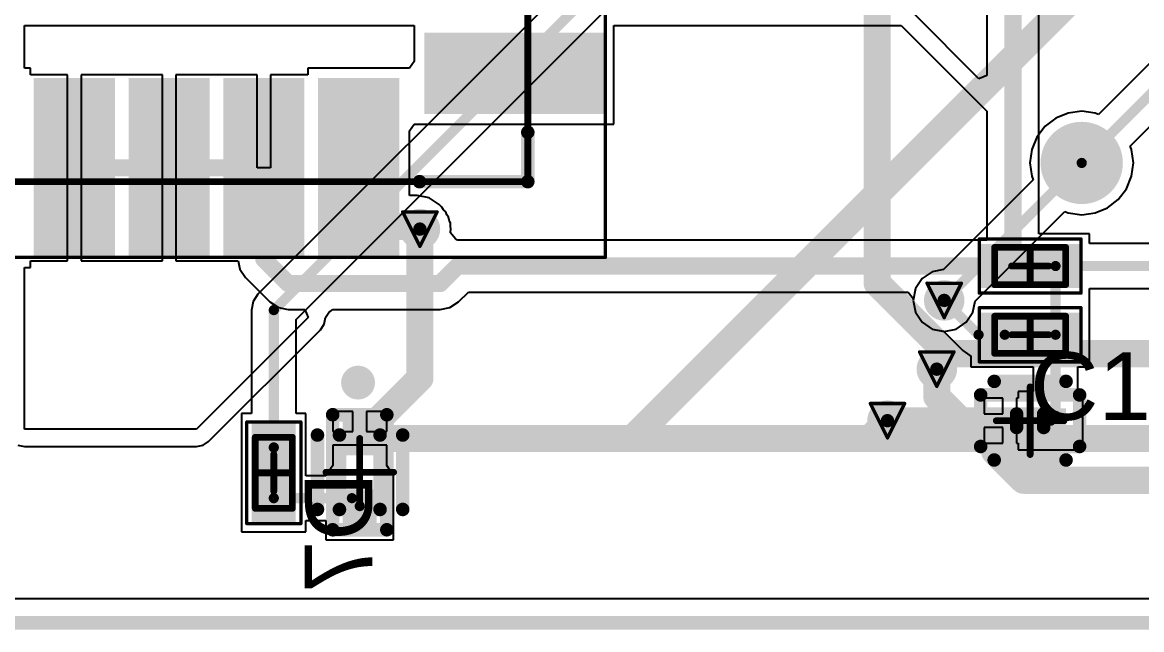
# Model space of a CAD drawing. Header units: millimetres. Extents: x 9.6 to 105, y 7.6 to 66.9.
# Drawn here: x 25.75 to 42.29, y 8.34 to 17.32 of the extents above; entities that cross this region are included whole.
import ezdxf

# ---------------------------------------------------------------- set-up
doc = ezdxf.new("R2010")
doc.units = ezdxf.units.MM
for name, color, linetype in [('BottomLayer', 5, 'Continuous'), ('BottomOverlay', 54, 'Continuous'), ('BottomPaste', 16, 'Continuous'), ('BottomSolder', 6, 'Continuous'), ('DrillDrawing', 1, 'Continuous'), ('KeepOutLayer', 6, 'Continuous'), ('Mechanical13', 56, 'Continuous'), ('Mechanical15', 56, 'Continuous'), ('Mechanical16', 56, 'Continuous'), ('Mechanical2', 216, 'Continuous'), ('Mechanical20', 56, 'Continuous'), ('Mechanical21', 56, 'Continuous'), ('Mechanical23', 56, 'Continuous'), ('Mechanical24', 56, 'Continuous'), ('Mechanical3', 76, 'Continuous'), ('Mechanical5', 56, 'Continuous'), ('TopLayer', 1, 'Continuous'), ('TopOverlay', 2, 'Continuous'), ('TopPaste', 8, 'Continuous'), ('TopSolder', 216, 'Continuous'), ('ViaHoleLayer', 16, 'Continuous')]:
    doc.layers.add(name, color=color, linetype=linetype)
doc.styles.add('Arial', font='arial.ttf', dxfattribs={"height": 0.2})

msp = doc.modelspace()

# ---------------------------------------------------------------- hatches: boundary and pattern name
at = {"layer": 'BottomLayer'}
h = msp.add_hatch(color=5, dxfattribs=at)
edge = h.paths.add_edge_path()
edge.add_arc((41.402, 15.24), 0.508, 0, 360)
h = msp.add_hatch(color=5, dxfattribs=at)
edge = h.paths.add_edge_path()
edge.add_arc((31.623, 14.262), 0.2, 0, 360)
h = msp.add_hatch(color=5, dxfattribs=at)
edge = h.paths.add_edge_path()
edge.add_arc((39.37, 13.208), 0.2, 0, 360)
h = msp.add_hatch(color=5, dxfattribs=at)
edge = h.paths.add_edge_path()
edge.add_arc((39.261, 12.192), 0.2, 0, 360)
h = msp.add_hatch(color=5, dxfattribs=at)
edge = h.paths.add_edge_path()
edge.add_arc((38.532, 11.43), 0.2, 0, 360)
for points in [[(30.984, 11.418), (30.984, 10.918), (30.484, 10.918), (30.484, 11.418)], [(29.689, 10.785), (29.239, 10.785), (29.239, 11.285), (29.689, 11.285)], [(29.689, 10.035), (29.239, 10.035), (29.239, 10.535), (29.689, 10.535)], [(30.984, 10.418), (30.984, 9.918), (30.484, 9.918), (30.484, 10.418)]]:
    msp.add_hatch(color=5, dxfattribs=at).paths.add_polyline_path(points)
at = {"layer": 'BottomPaste'}
h = msp.add_hatch(color=16, dxfattribs=at)
edge = h.paths.add_edge_path()
edge.add_arc((41.402, 15.24), 0.458, 0, 360)
for points in [[(30.984, 11.418), (30.984, 10.918), (30.484, 10.918), (30.484, 11.418)], [(29.639, 10.835), (29.289, 10.835), (29.289, 11.235), (29.639, 11.235)], [(29.639, 10.085), (29.289, 10.085), (29.289, 10.485), (29.639, 10.485)], [(30.984, 10.418), (30.984, 9.918), (30.484, 9.918), (30.484, 10.418)]]:
    msp.add_hatch(color=16, dxfattribs=at).paths.add_polyline_path(points)
at = {"layer": 'BottomSolder'}
h = msp.add_hatch(color=6, dxfattribs=at)
edge = h.paths.add_edge_path()
edge.add_arc((41.402, 15.24), 0.608, 0, 360)
h = msp.add_hatch(color=6, dxfattribs=at)
edge = h.paths.add_edge_path()
edge.add_arc((31.623, 14.262), 0.3, 0, 360)
h = msp.add_hatch(color=6, dxfattribs=at)
edge = h.paths.add_edge_path()
edge.add_arc((39.37, 13.208), 0.3, 0, 360)
h = msp.add_hatch(color=6, dxfattribs=at)
edge = h.paths.add_edge_path()
edge.add_arc((39.261, 12.192), 0.3, 0, 360)
h = msp.add_hatch(color=6, dxfattribs=at)
edge = h.paths.add_edge_path()
edge.add_arc((38.532, 11.43), 0.3, 0, 360)
for points in [[(30.984, 11.418), (30.984, 10.918), (30.484, 10.918), (30.484, 11.418)], [(29.789, 10.685), (29.139, 10.685), (29.139, 11.385), (29.789, 11.385)], [(29.789, 9.935), (29.139, 9.935), (29.139, 10.635), (29.789, 10.635)], [(30.984, 10.418), (30.984, 9.918), (30.484, 9.918), (30.484, 10.418)]]:
    msp.add_hatch(color=6, dxfattribs=at).paths.add_polyline_path(points)
at = {"layer": 'TopLayer'}
for points in [[(31.787, 17.063), (34.237, 17.063), (34.237, 16.063), (31.787, 16.063)], [(27.017, 16.393), (27.017, 13.943), (26.017, 13.943), (26.017, 16.393)], [(28.417, 16.393), (28.417, 13.943), (27.417, 13.943), (27.417, 16.393)], [(29.817, 16.393), (29.817, 13.943), (28.817, 13.943), (28.817, 16.393)], [(31.217, 16.393), (31.217, 13.943), (30.217, 13.943), (30.217, 16.393)], [(40.515, 13.941), (40.515, 13.491), (40.015, 13.491), (40.015, 13.941)], [(41.265, 13.941), (41.265, 13.491), (40.765, 13.491), (40.765, 13.941)], [(40.515, 12.925), (40.515, 12.475), (40.015, 12.475), (40.015, 12.925)], [(41.265, 12.925), (41.265, 12.475), (40.765, 12.475), (40.765, 12.925)], [(40.109, 11.611), (40.565, 11.611), (40.565, 11.249), (40.109, 11.249)], [(40.715, 11.611), (41.171, 11.611), (41.171, 11.249), (40.715, 11.249)]]:
    msp.add_hatch(color=1, dxfattribs=at).paths.add_polyline_path(points)
h = msp.add_hatch(color=1, dxfattribs=at)
edge = h.paths.add_edge_path()
edge.add_arc((31.623, 14.262), 0.2, 0, 360)
h = msp.add_hatch(color=1, dxfattribs=at)
edge = h.paths.add_edge_path()
edge.add_arc((39.37, 13.208), 0.2, 0, 360)
h = msp.add_hatch(color=1, dxfattribs=at)
edge = h.paths.add_edge_path()
edge.add_arc((39.261, 12.192), 0.2, 0, 360)
h = msp.add_hatch(color=1, dxfattribs=at)
edge = h.paths.add_edge_path()
edge.add_arc((38.532, 11.43), 0.2, 0, 360)
at = {"layer": 'TopPaste'}
for points in [[(31.837, 17.013), (34.187, 17.013), (34.187, 16.113), (31.837, 16.113)], [(26.967, 16.343), (26.967, 13.993), (26.067, 13.993), (26.067, 16.343)], [(28.367, 16.343), (28.367, 13.993), (27.467, 13.993), (27.467, 16.343)], [(29.767, 16.343), (29.767, 13.993), (28.867, 13.993), (28.867, 16.343)], [(31.167, 16.343), (31.167, 13.993), (30.267, 13.993), (30.267, 16.343)], [(40.465, 13.891), (40.465, 13.541), (40.065, 13.541), (40.065, 13.891)], [(41.215, 13.891), (41.215, 13.541), (40.815, 13.541), (40.815, 13.891)], [(40.465, 12.875), (40.465, 12.525), (40.065, 12.525), (40.065, 12.875)], [(41.215, 12.875), (41.215, 12.525), (40.815, 12.525), (40.815, 12.875)], [(40.109, 11.611), (40.565, 11.611), (40.565, 11.249), (40.109, 11.249)], [(40.715, 11.611), (41.171, 11.611), (41.171, 11.249), (40.715, 11.249)]]:
    msp.add_hatch(color=8, dxfattribs=at).paths.add_polyline_path(points)
at = {"layer": 'TopSolder'}
for points in [[(31.687, 17.163), (34.337, 17.163), (34.337, 15.963), (31.687, 15.963)], [(27.117, 16.493), (27.117, 13.843), (25.917, 13.843), (25.917, 16.493)], [(28.517, 16.493), (28.517, 13.843), (27.317, 13.843), (27.317, 16.493)], [(29.917, 16.493), (29.917, 13.843), (28.717, 13.843), (28.717, 16.493)], [(31.317, 16.493), (31.317, 13.843), (30.117, 13.843), (30.117, 16.493)], [(40.615, 14.041), (40.615, 13.391), (39.915, 13.391), (39.915, 14.041)], [(41.365, 14.041), (41.365, 13.391), (40.665, 13.391), (40.665, 14.041)], [(40.615, 13.025), (40.615, 12.375), (39.915, 12.375), (39.915, 13.025)], [(41.365, 13.025), (41.365, 12.375), (40.665, 12.375), (40.665, 13.025)], [(40.109, 11.611), (40.565, 11.611), (40.565, 11.249), (40.109, 11.249)], [(40.715, 11.611), (41.171, 11.611), (41.171, 11.249), (40.715, 11.249)]]:
    msp.add_hatch(color=216, dxfattribs=at).paths.add_polyline_path(points)
h = msp.add_hatch(color=216, dxfattribs=at)
edge = h.paths.add_edge_path()
edge.add_arc((31.623, 14.262), 0.3, 0, 360)
h = msp.add_hatch(color=216, dxfattribs=at)
edge = h.paths.add_edge_path()
edge.add_arc((39.37, 13.208), 0.3, 0, 360)
h = msp.add_hatch(color=216, dxfattribs=at)
edge = h.paths.add_edge_path()
edge.add_arc((39.261, 12.192), 0.3, 0, 360)
h = msp.add_hatch(color=216, dxfattribs=at)
edge = h.paths.add_edge_path()
edge.add_arc((38.532, 11.43), 0.3, 0, 360)
at = {"layer": 'ViaHoleLayer'}
h = msp.add_hatch(color=16, dxfattribs=at)
edge = h.paths.add_edge_path()
edge.add_arc((31.623, 14.262), 0.1, 0, 360)
h = msp.add_hatch(color=16, dxfattribs=at)
edge = h.paths.add_edge_path()
edge.add_arc((39.37, 13.208), 0.1, 0, 360)
h = msp.add_hatch(color=16, dxfattribs=at)
edge = h.paths.add_edge_path()
edge.add_arc((39.261, 12.192), 0.1, 0, 360)
h = msp.add_hatch(color=16, dxfattribs=at)
edge = h.paths.add_edge_path()
edge.add_arc((38.532, 11.43), 0.1, 0, 360)

# ---------------------------------------------------------------- linework, layer by layer
at = {"layer": 'BottomLayer'}
for p, q in [((35.808, 19.878), (29.23, 13.3)), ((29.795, 12.928), (36.373, 19.506)), ((42.565, 16.871), (41.651, 15.957)), ((42.119, 15.489), (42.936, 16.306)), ((41.02, 15.902), (40.861, 15.781)), ((41.204, 15.978), (41.02, 15.902)), ((41.402, 16.005), (41.204, 15.978)), ((41.6, 15.978), (41.402, 16.005)), ((41.651, 15.957), (41.6, 15.978)), ((40.861, 15.781), (40.74, 15.622)), ((40.74, 15.622), (40.664, 15.438)), ((40.664, 15.438), (40.637, 15.24)), ((42.14, 15.438), (42.119, 15.489)), ((42.167, 15.24), (42.14, 15.438)), ((40.637, 15.24), (40.664, 15.042)), ((42.14, 15.042), (42.167, 15.24)), ((40.685, 14.991), (39.358, 13.664)), ((40.664, 15.042), (40.685, 14.991)), ((42.064, 14.858), (42.14, 15.042)), ((41.943, 14.699), (42.064, 14.858)), ((41.6, 14.502), (41.784, 14.578)), ((41.784, 14.578), (41.943, 14.699)), ((39.826, 13.196), (41.153, 14.523)), ((41.153, 14.523), (41.204, 14.502)), ((41.204, 14.502), (41.402, 14.475)), ((41.402, 14.475), (41.6, 14.502)), ((39.194, 13.632), (39.046, 13.532)), ((39.358, 13.664), (39.194, 13.632)), ((39.046, 13.532), (38.946, 13.384)), ((29.23, 13.3), (29.158, 13.192)), ((38.946, 13.384), (38.911, 13.208)), ((29.158, 13.192), (29.133, 13.065)), ((29.133, 13.065), (29.133, 11.535)), ((38.911, 13.208), (38.946, 13.032)), ((39.794, 13.032), (39.826, 13.196)), ((29.795, 11.535), (29.795, 12.928)), ((38.946, 13.032), (39.046, 12.884)), ((39.694, 12.884), (39.794, 13.032)), ((39.046, 12.884), (39.194, 12.784)), ((39.194, 12.784), (39.37, 12.749)), ((39.37, 12.749), (39.546, 12.784)), ((39.546, 12.784), (39.694, 12.884)), ((29.133, 11.535), (28.989, 11.535)), ((28.989, 11.535), (28.989, 10.535)), ((29.939, 11.535), (29.795, 11.535)), ((29.939, 10.616), (29.939, 11.535)), ((30.634, 11.568), (30.334, 11.568)), ((30.334, 11.568), (30.334, 11.268)), ((30.634, 11.268), (30.634, 11.568)), ((31.134, 11.568), (30.834, 11.568)), ((30.834, 11.568), (30.834, 11.268)), ((31.134, 11.268), (31.134, 11.568)), ((30.334, 11.268), (30.634, 11.268)), ((30.834, 11.268), (31.134, 11.268)), ((30.734, 11.068), (30.334, 11.068)), ((30.334, 11.068), (30.334, 10.795)), ((31.134, 11.068), (30.734, 11.068)), ((31.134, 10.795), (31.134, 11.068)), ((30.334, 10.768), (30.269, 10.668)), ((30.334, 10.795), (30.334, 10.768)), ((31.134, 10.768), (31.134, 10.795)), ((31.199, 10.668), (31.134, 10.768)), ((30.234, 10.616), (29.939, 10.616)), ((30.269, 10.668), (30.234, 10.668)), ((30.234, 10.668), (30.234, 10.616)), ((31.234, 10.668), (31.199, 10.668)), ((31.234, 9.668), (31.234, 10.668)), ((28.989, 10.535), (28.989, 9.785)), ((29.939, 9.785), (29.939, 9.954)), ((29.939, 9.954), (30.234, 9.954)), ((30.234, 9.954), (30.234, 9.668)), ((28.989, 9.785), (29.939, 9.785)), ((30.234, 9.668), (31.234, 9.668)), ((101.261, 8.799), (13.293, 8.799))]:
    msp.add_line(p, q, dxfattribs=at)
for points, const_width in [([(38.379, 14.783), (38.379, 22.581)], 0.4), ([(29.464, 13.065), (36.139, 19.74)], 0.15), ([(38.379, 14.783), (43.078, 19.482)], 0.4), ([(41.402, 15.24), (42.799, 16.637)], 0.15), ([(39.37, 13.208), (41.402, 15.24)], 0.15), ([(34.765, 11.168), (38.379, 14.783)], 0.4), ([(38.379, 13.462), (38.379, 14.783)], 0.4), ([(31.623, 12.057), (31.623, 14.262)], 0.4), ([(38.379, 13.462), (39.421, 12.421)], 0.4), ([(29.464, 11.035), (29.464, 13.065)], 0.15), ([(39.421, 12.421), (57.683, 12.421)], 0.4), ([(30.734, 11.168), (31.623, 12.057)], 0.4), ([(38.27, 11.168), (38.532, 11.43)], 0.4), ([(30.734, 11.168), (34.765, 11.168)], 0.4), ([(34.765, 11.168), (38.27, 11.168)], 0.4), ([(38.27, 11.168), (56.431, 11.168)], 0.4), ([(29.464, 10.285), (30.617, 10.285)], 0.15), ([(30.617, 10.285), (30.734, 10.168)], 0.15)]:
    msp.add_lwpolyline(points, dxfattribs=dict(at, const_width=const_width))
for points, const_width in [([(41.364, 15.24, 1), (41.44, 15.24, 1)], 0.075), ([(41.364, 15.24, 1), (41.44, 15.24, 1)], 0.075), ([(38.279, 14.783, 1), (38.479, 14.783, 1)], 0.2), ([(38.279, 14.783, 1), (38.479, 14.783, 1)], 0.2), ([(38.279, 14.783, 1), (38.479, 14.783, 1)], 0.2), ([(38.279, 14.783, 1), (38.479, 14.783, 1)], 0.2), ([(31.523, 14.262, 1), (31.723, 14.262, 1)], 0.2), ([(38.279, 13.462, 1), (38.479, 13.462, 1)], 0.2), ([(38.279, 13.462, 1), (38.479, 13.462, 1)], 0.2), ([(39.332, 13.208, 1), (39.408, 13.208, 1)], 0.075), ([(29.426, 13.065, 1), (29.502, 13.065, 1)], 0.075), ([(29.426, 13.065, 1), (29.502, 13.065, 1)], 0.075), ([(39.321, 12.421, 1), (39.521, 12.421, 1)], 0.2), ([(39.321, 12.421, 1), (39.521, 12.421, 1)], 0.2), ([(31.523, 12.057, 1), (31.723, 12.057, 1)], 0.2), ([(31.523, 12.057, 1), (31.723, 12.057, 1)], 0.2), ([(38.432, 11.43, 1), (38.632, 11.43, 1)], 0.2), ([(30.634, 11.168, 1), (30.834, 11.168, 1)], 0.2), ([(30.634, 11.168, 1), (30.834, 11.168, 1)], 0.2), ([(34.665, 11.168, 1), (34.865, 11.168, 1)], 0.2), ([(34.665, 11.168, 1), (34.865, 11.168, 1)], 0.2), ([(34.665, 11.168, 1), (34.865, 11.168, 1)], 0.2), ([(38.17, 11.168, 1), (38.37, 11.168, 1)], 0.2), ([(38.17, 11.168, 1), (38.37, 11.168, 1)], 0.2), ([(38.17, 11.168, 1), (38.37, 11.168, 1)], 0.2), ([(29.426, 11.035, 1), (29.502, 11.035, 1)], 0.075), ([(29.426, 10.285, 1), (29.502, 10.285, 1)], 0.075), ([(30.58, 10.285, 1), (30.655, 10.285, 1)], 0.075), ([(30.58, 10.285, 1), (30.655, 10.285, 1)], 0.075), ([(30.696, 10.168, 1), (30.772, 10.168, 1)], 0.075)]:
    msp.add_lwpolyline(points, format="xyb", close=True, dxfattribs=dict(at, const_width=const_width))
at = {"layer": 'BottomOverlay'}
for points, const_width in [([(30.834, 11.993, 1), (30.584, 11.993, 1)], 0.25), ([(30.521, 11.993, 1), (30.646, 11.993, 1)], 0.125), ([(30.772, 11.993, 1), (30.896, 11.993, 1)], 0.125), ([(30.059, 11.218, 1), (30.159, 11.218, 1)], 0.1), ([(31.319, 11.218, 1), (31.419, 11.218, 1)], 0.1), ([(30.059, 10.118, 1), (30.159, 10.118, 1)], 0.1), ([(31.319, 10.118, 1), (31.419, 10.118, 1)], 0.1)]:
    msp.add_lwpolyline(points, format="xyb", close=True, dxfattribs=dict(at, const_width=const_width))
at = {"layer": 'BottomOverlay', "const_width": 0.2}
for points in [[(30.109, 10.118), (30.109, 11.218)], [(31.369, 10.118), (31.369, 11.218)]]:
    msp.add_lwpolyline(points, dxfattribs=at)
at = {"layer": 'DrillDrawing', "const_width": 0.0508}
for points in [[(31.369, 14.516), (31.877, 14.516)], [(31.369, 14.516), (31.623, 14.008)], [(31.623, 14.008), (31.877, 14.516)], [(39.116, 13.462), (39.624, 13.462)], [(39.116, 13.462), (39.37, 12.954)], [(39.37, 12.954), (39.624, 13.462)], [(39.007, 12.446), (39.515, 12.446)], [(39.007, 12.446), (39.261, 11.938)], [(39.261, 11.938), (39.515, 12.446)], [(38.278, 11.684), (38.786, 11.684)], [(38.278, 11.684), (38.532, 11.176)], [(38.532, 11.176), (38.786, 11.684)]]:
    msp.add_lwpolyline(points, dxfattribs=at)
at = {"layer": 'DrillDrawing', "const_width": 0.0254}
for points in [[(31.356, 14.516, 1), (31.382, 14.516, 1)], [(31.356, 14.516, 1), (31.382, 14.516, 1)], [(31.864, 14.516, 1), (31.89, 14.516, 1)], [(31.864, 14.516, 1), (31.89, 14.516, 1)], [(31.61, 14.008, 1), (31.636, 14.008, 1)], [(31.61, 14.008, 1), (31.636, 14.008, 1)], [(39.103, 13.462, 1), (39.129, 13.462, 1)], [(39.103, 13.462, 1), (39.129, 13.462, 1)], [(39.611, 13.462, 1), (39.637, 13.462, 1)], [(39.611, 13.462, 1), (39.637, 13.462, 1)], [(39.357, 12.954, 1), (39.383, 12.954, 1)], [(39.357, 12.954, 1), (39.383, 12.954, 1)], [(38.994, 12.446, 1), (39.019, 12.446, 1)], [(38.994, 12.446, 1), (39.019, 12.446, 1)], [(39.502, 12.446, 1), (39.527, 12.446, 1)], [(39.502, 12.446, 1), (39.527, 12.446, 1)], [(39.248, 11.938, 1), (39.273, 11.938, 1)], [(39.248, 11.938, 1), (39.273, 11.938, 1)], [(38.265, 11.684, 1), (38.291, 11.684, 1)], [(38.265, 11.684, 1), (38.291, 11.684, 1)], [(38.773, 11.684, 1), (38.798, 11.684, 1)], [(38.773, 11.684, 1), (38.798, 11.684, 1)], [(38.519, 11.176, 1), (38.544, 11.176, 1)], [(38.519, 11.176, 1), (38.544, 11.176, 1)]]:
    msp.add_lwpolyline(points, format="xyb", close=True, dxfattribs=at)
at = {"layer": 'KeepOutLayer', "const_width": 0.2}
msp.add_lwpolyline([(13.277, 8.442), (101.277, 8.442)], dxfattribs=at)
at = {"layer": 'Mechanical13', "const_width": 0.1}
for points in [[(33.217, 14.963), (33.217, 27.963)], [(10.217, 14.963), (33.217, 14.963)], [(40.115, 13.991), (41.165, 13.991)], [(40.115, 13.441), (40.115, 13.991)], [(41.165, 13.441), (41.165, 13.991)], [(40.115, 13.441), (41.165, 13.441)], [(40.115, 12.975), (41.165, 12.975)], [(40.115, 12.425), (40.115, 12.975)], [(41.165, 12.425), (41.165, 12.975)], [(40.115, 12.425), (41.165, 12.425)], [(29.189, 11.185), (29.739, 11.185)], [(29.189, 10.135), (29.189, 11.185)], [(29.739, 10.135), (29.739, 11.185)], [(29.189, 10.135), (29.739, 10.135)]]:
    msp.add_lwpolyline(points, dxfattribs=at)
at = {"layer": 'Mechanical13', "const_width": 0.05}
for points in [[(33.192, 14.963, 1), (33.242, 14.963, 1)], [(33.192, 14.963, 1), (33.242, 14.963, 1)], [(40.09, 13.991, 1), (40.14, 13.991, 1)], [(40.09, 13.991, 1), (40.14, 13.991, 1)], [(41.14, 13.991, 1), (41.19, 13.991, 1)], [(41.14, 13.991, 1), (41.19, 13.991, 1)], [(40.09, 13.441, 1), (40.14, 13.441, 1)], [(40.09, 13.441, 1), (40.14, 13.441, 1)], [(41.14, 13.441, 1), (41.19, 13.441, 1)], [(41.14, 13.441, 1), (41.19, 13.441, 1)], [(40.09, 12.975, 1), (40.14, 12.975, 1)], [(40.09, 12.975, 1), (40.14, 12.975, 1)], [(41.14, 12.975, 1), (41.19, 12.975, 1)], [(41.14, 12.975, 1), (41.19, 12.975, 1)], [(40.09, 12.425, 1), (40.14, 12.425, 1)], [(40.09, 12.425, 1), (40.14, 12.425, 1)], [(41.14, 12.425, 1), (41.19, 12.425, 1)], [(41.14, 12.425, 1), (41.19, 12.425, 1)], [(29.164, 11.185, 1), (29.214, 11.185, 1)], [(29.164, 11.185, 1), (29.214, 11.185, 1)], [(29.714, 11.185, 1), (29.764, 11.185, 1)], [(29.714, 11.185, 1), (29.764, 11.185, 1)], [(29.164, 10.135, 1), (29.214, 10.135, 1)], [(29.164, 10.135, 1), (29.214, 10.135, 1)], [(29.714, 10.135, 1), (29.764, 10.135, 1)], [(29.714, 10.135, 1), (29.764, 10.135, 1)]]:
    msp.add_lwpolyline(points, format="xyb", close=True, dxfattribs=at)
at = {"layer": 'Mechanical15'}
for points, const_width in [([(34.362, 13.843), (34.362, 29.083)], 0.05), ([(39.89, 14.116), (41.39, 14.116)], 0.05), ([(39.89, 13.316), (39.89, 14.116)], 0.05), ([(41.39, 13.316), (41.39, 14.116)], 0.05), ([(40.64, 13.441), (40.64, 13.991)], 0.1), ([(10.117, 13.843), (34.362, 13.843)], 0.05), ([(40.365, 13.716), (40.915, 13.716)], 0.1), ([(39.89, 13.316), (41.39, 13.316)], 0.05), ([(39.89, 13.1), (41.39, 13.1)], 0.05), ([(39.89, 12.3), (39.89, 13.1)], 0.05), ([(41.39, 12.3), (41.39, 13.1)], 0.05), ([(40.64, 12.425), (40.64, 12.975)], 0.1), ([(40.365, 12.7), (40.915, 12.7)], 0.1), ([(39.89, 12.3), (41.39, 12.3)], 0.05), ([(29.064, 11.41), (29.864, 11.41)], 0.05), ([(29.064, 9.91), (29.064, 11.41)], 0.05), ([(29.864, 9.91), (29.864, 11.41)], 0.05), ([(29.464, 10.385), (29.464, 10.935)], 0.1), ([(29.189, 10.66), (29.739, 10.66)], 0.1), ([(29.064, 9.91), (29.864, 9.91)], 0.05)]:
    msp.add_lwpolyline(points, dxfattribs=dict(at, const_width=const_width))
for points, const_width in [([(39.877, 14.116, 1), (39.902, 14.116, 1)], 0.025), ([(39.877, 14.116, 1), (39.902, 14.116, 1)], 0.025), ([(41.378, 14.116, 1), (41.403, 14.116, 1)], 0.025), ([(41.378, 14.116, 1), (41.403, 14.116, 1)], 0.025), ([(40.615, 13.991, 1), (40.665, 13.991, 1)], 0.05), ([(34.349, 13.843, 1), (34.374, 13.843, 1)], 0.025), ([(34.349, 13.843, 1), (34.374, 13.843, 1)], 0.025), ([(40.34, 13.716, 1), (40.39, 13.716, 1)], 0.05), ([(40.89, 13.716, 1), (40.94, 13.716, 1)], 0.05), ([(40.615, 13.441, 1), (40.665, 13.441, 1)], 0.05), ([(39.877, 13.316, 1), (39.902, 13.316, 1)], 0.025), ([(39.877, 13.316, 1), (39.902, 13.316, 1)], 0.025), ([(41.378, 13.316, 1), (41.403, 13.316, 1)], 0.025), ([(41.378, 13.316, 1), (41.403, 13.316, 1)], 0.025), ([(39.877, 13.1, 1), (39.902, 13.1, 1)], 0.025), ([(39.877, 13.1, 1), (39.902, 13.1, 1)], 0.025), ([(41.378, 13.1, 1), (41.403, 13.1, 1)], 0.025), ([(41.378, 13.1, 1), (41.403, 13.1, 1)], 0.025), ([(40.615, 12.975, 1), (40.665, 12.975, 1)], 0.05), ([(40.34, 12.7, 1), (40.39, 12.7, 1)], 0.05), ([(40.89, 12.7, 1), (40.94, 12.7, 1)], 0.05), ([(40.615, 12.425, 1), (40.665, 12.425, 1)], 0.05), ([(39.877, 12.3, 1), (39.902, 12.3, 1)], 0.025), ([(39.877, 12.3, 1), (39.902, 12.3, 1)], 0.025), ([(41.378, 12.3, 1), (41.403, 12.3, 1)], 0.025), ([(41.378, 12.3, 1), (41.403, 12.3, 1)], 0.025), ([(29.052, 11.41, 1), (29.077, 11.41, 1)], 0.025), ([(29.052, 11.41, 1), (29.077, 11.41, 1)], 0.025), ([(29.851, 11.41, 1), (29.876, 11.41, 1)], 0.025), ([(29.851, 11.41, 1), (29.876, 11.41, 1)], 0.025), ([(29.439, 10.935, 1), (29.489, 10.935, 1)], 0.05), ([(29.164, 10.66, 1), (29.214, 10.66, 1)], 0.05), ([(29.714, 10.66, 1), (29.764, 10.66, 1)], 0.05), ([(29.439, 10.385, 1), (29.489, 10.385, 1)], 0.05), ([(29.052, 9.91, 1), (29.077, 9.91, 1)], 0.025), ([(29.052, 9.91, 1), (29.077, 9.91, 1)], 0.025), ([(29.851, 9.91, 1), (29.876, 9.91, 1)], 0.025), ([(29.851, 9.91, 1), (29.876, 9.91, 1)], 0.025)]:
    msp.add_lwpolyline(points, format="xyb", close=True, dxfattribs=dict(at, const_width=const_width))
at = {"layer": 'Mechanical16', "const_width": 0.1}
for points in [[(40.64, 10.93), (40.64, 11.93)], [(40.14, 11.43), (41.14, 11.43)]]:
    msp.add_lwpolyline(points, dxfattribs=at)
at = {"layer": 'Mechanical16', "const_width": 0.05}
for points in [[(40.615, 11.93, 1), (40.665, 11.93, 1)], [(40.115, 11.43, 1), (40.165, 11.43, 1)], [(41.115, 11.43, 1), (41.165, 11.43, 1)], [(40.615, 10.93, 1), (40.665, 10.93, 1)]]:
    msp.add_lwpolyline(points, format="xyb", close=True, dxfattribs=at)
at = {"layer": 'Mechanical2', "const_width": 0.2}
for points in [[(40.44, 11.53), (40.84, 11.53)], [(40.44, 11.33), (40.44, 11.53)], [(40.84, 11.33), (40.84, 11.53)], [(40.44, 11.33), (40.84, 11.33)]]:
    msp.add_lwpolyline(points, dxfattribs=at)
at = {"layer": 'Mechanical2', "const_width": 0.1}
for points in [[(40.39, 11.53, 1), (40.49, 11.53, 1)], [(40.39, 11.53, 1), (40.49, 11.53, 1)], [(40.79, 11.53, 1), (40.89, 11.53, 1)], [(40.79, 11.53, 1), (40.89, 11.53, 1)], [(40.39, 11.33, 1), (40.49, 11.33, 1)], [(40.39, 11.33, 1), (40.49, 11.33, 1)], [(40.79, 11.33, 1), (40.89, 11.33, 1)], [(40.79, 11.33, 1), (40.89, 11.33, 1)]]:
    msp.add_lwpolyline(points, format="xyb", close=True, dxfattribs=at)
at = {"layer": 'Mechanical20', "const_width": 0.2}
for points in [[(30.334, 11.518), (31.134, 11.518)], [(30.334, 9.818), (30.334, 11.518)], [(31.134, 9.818), (31.134, 11.518)], [(30.334, 9.818), (31.134, 9.818)]]:
    msp.add_lwpolyline(points, dxfattribs=at)
at = {"layer": 'Mechanical20', "const_width": 0.1}
for points in [[(30.284, 11.518, 1), (30.384, 11.518, 1)], [(30.284, 11.518, 1), (30.384, 11.518, 1)], [(31.084, 11.518, 1), (31.184, 11.518, 1)], [(31.084, 11.518, 1), (31.184, 11.518, 1)], [(30.284, 9.818, 1), (30.384, 9.818, 1)], [(30.284, 9.818, 1), (30.384, 9.818, 1)], [(31.084, 9.818, 1), (31.184, 9.818, 1)], [(31.084, 9.818, 1), (31.184, 9.818, 1)]]:
    msp.add_lwpolyline(points, format="xyb", close=True, dxfattribs=at)
at = {"layer": 'Mechanical21', "const_width": 0.2}
for points in [[(30.334, 11.518), (31.134, 11.518)], [(30.334, 9.818), (30.334, 11.518)], [(31.134, 9.818), (31.134, 11.518)], [(30.334, 9.818), (31.134, 9.818)]]:
    msp.add_lwpolyline(points, dxfattribs=at)
at = {"layer": 'Mechanical21', "const_width": 0.1}
for points in [[(30.284, 11.518, 1), (30.384, 11.518, 1)], [(30.284, 11.518, 1), (30.384, 11.518, 1)], [(31.084, 11.518, 1), (31.184, 11.518, 1)], [(31.084, 11.518, 1), (31.184, 11.518, 1)], [(30.284, 9.818, 1), (30.384, 9.818, 1)], [(30.284, 9.818, 1), (30.384, 9.818, 1)], [(31.084, 9.818, 1), (31.184, 9.818, 1)], [(31.084, 9.818, 1), (31.184, 9.818, 1)]]:
    msp.add_lwpolyline(points, format="xyb", close=True, dxfattribs=at)
at = {"layer": 'Mechanical23', "const_width": 0.2}
for points in [[(30.434, 11.218), (31.034, 11.218)], [(30.434, 10.118), (30.434, 11.218)], [(31.034, 10.118), (31.034, 11.218)], [(30.434, 10.118), (31.034, 10.118)]]:
    msp.add_lwpolyline(points, dxfattribs=at)
at = {"layer": 'Mechanical23', "const_width": 0.1}
for points in [[(30.384, 11.218, 1), (30.484, 11.218, 1)], [(30.384, 11.218, 1), (30.484, 11.218, 1)], [(30.984, 11.218, 1), (31.084, 11.218, 1)], [(30.984, 11.218, 1), (31.084, 11.218, 1)], [(30.384, 10.118, 1), (30.484, 10.118, 1)], [(30.384, 10.118, 1), (30.484, 10.118, 1)], [(30.984, 10.118, 1), (31.084, 10.118, 1)], [(30.984, 10.118, 1), (31.084, 10.118, 1)]]:
    msp.add_lwpolyline(points, format="xyb", close=True, dxfattribs=at)
at = {"layer": 'Mechanical24', "const_width": 0.1}
for points in [[(30.734, 10.168), (30.734, 11.168)], [(30.234, 10.668), (31.234, 10.668)]]:
    msp.add_lwpolyline(points, dxfattribs=at)
at = {"layer": 'Mechanical24', "const_width": 0.05}
for points in [[(30.709, 11.168, 1), (30.759, 11.168, 1)], [(30.209, 10.668, 1), (30.259, 10.668, 1)], [(31.209, 10.668, 1), (31.259, 10.668, 1)], [(30.709, 10.168, 1), (30.759, 10.168, 1)]]:
    msp.add_lwpolyline(points, format="xyb", close=True, dxfattribs=at)
at = {"layer": 'Mechanical3', "const_width": 0.2}
for points in [[(39.909, 11.811), (41.371, 11.811)], [(39.909, 11.049), (39.909, 11.811)], [(41.371, 11.049), (41.371, 11.811)], [(39.909, 11.049), (41.371, 11.049)]]:
    msp.add_lwpolyline(points, dxfattribs=at)
at = {"layer": 'Mechanical3', "const_width": 0.1}
for points in [[(39.859, 11.811, 1), (39.959, 11.811, 1)], [(39.859, 11.811, 1), (39.959, 11.811, 1)], [(41.321, 11.811, 1), (41.421, 11.811, 1)], [(41.321, 11.811, 1), (41.421, 11.811, 1)], [(39.859, 11.049, 1), (39.959, 11.049, 1)], [(39.859, 11.049, 1), (39.959, 11.049, 1)], [(41.321, 11.049, 1), (41.421, 11.049, 1)], [(41.321, 11.049, 1), (41.421, 11.049, 1)]]:
    msp.add_lwpolyline(points, format="xyb", close=True, dxfattribs=at)
at = {"layer": 'Mechanical5', "const_width": 0.2}
for points in [[(39.909, 11.811), (41.371, 11.811)], [(39.909, 11.049), (39.909, 11.811)], [(41.371, 11.049), (41.371, 11.811)], [(39.909, 11.049), (41.371, 11.049)]]:
    msp.add_lwpolyline(points, dxfattribs=at)
at = {"layer": 'Mechanical5', "const_width": 0.1}
for points in [[(39.859, 11.811, 1), (39.959, 11.811, 1)], [(39.859, 11.811, 1), (39.959, 11.811, 1)], [(41.321, 11.811, 1), (41.421, 11.811, 1)], [(41.321, 11.811, 1), (41.421, 11.811, 1)], [(39.859, 11.049, 1), (39.959, 11.049, 1)], [(39.859, 11.049, 1), (39.959, 11.049, 1)], [(41.321, 11.049, 1), (41.421, 11.049, 1)], [(41.321, 11.049, 1), (41.421, 11.049, 1)]]:
    msp.add_lwpolyline(points, format="xyb", close=True, dxfattribs=at)
at = {"layer": 'TopLayer'}
for p, q in [((40.002, 18.003), (40.002, 16.532)), ((40.77, 14.191), (40.77, 17.843)), ((39.884, 16.483), (38.915, 17.452)), ((25.781, 16.643), (25.781, 17.272)), ((25.781, 17.272), (31.537, 17.272)), ((31.537, 17.272), (31.537, 16.741)), ((34.487, 15.813), (34.487, 17.272)), ((34.487, 17.272), (38.735, 17.272)), ((38.735, 17.272), (40.002, 16.005)), ((31.537, 16.741), (31.467, 16.643)), ((25.867, 16.643), (25.781, 16.643)), ((25.867, 16.543), (25.867, 16.643)), ((26.417, 16.543), (25.867, 16.543)), ((26.417, 15.168), (26.417, 16.543)), ((27.167, 16.543), (26.617, 16.543)), ((26.617, 16.543), (26.617, 15.168)), ((27.267, 16.543), (27.167, 16.543)), ((27.167, 16.543), (27.167, 16.543)), ((27.817, 16.543), (27.267, 16.543)), ((27.267, 16.543), (27.267, 16.543)), ((27.817, 15.168), (27.817, 16.543)), ((28.567, 16.543), (28.017, 16.543)), ((28.017, 16.543), (28.017, 15.168)), ((28.667, 16.543), (28.567, 16.543)), ((28.567, 16.543), (28.567, 16.543)), ((29.217, 16.543), (28.667, 16.543)), ((28.667, 16.543), (28.667, 16.543)), ((29.217, 15.168), (29.217, 16.543)), ((29.967, 16.543), (29.417, 16.543)), ((29.417, 16.543), (29.417, 15.168)), ((31.467, 16.643), (29.967, 16.643)), ((29.967, 16.643), (29.967, 16.543)), ((40.002, 16.532), (39.884, 16.483)), ((40.002, 16.005), (40.002, 14.1)), ((31.467, 15.715), (31.537, 15.813)), ((31.467, 14.761), (31.467, 15.715)), ((31.537, 15.813), (34.487, 15.813)), ((26.417, 13.793), (26.417, 15.168)), ((26.617, 15.168), (26.617, 13.793)), ((27.817, 13.793), (27.817, 15.168)), ((28.017, 15.168), (28.017, 13.793)), ((29.417, 15.168), (29.217, 15.168)), ((31.583, 14.761), (31.467, 14.761)), ((31.758, 14.726), (31.583, 14.761)), ((31.907, 14.627), (31.758, 14.726)), ((31.947, 14.586), (31.907, 14.627)), ((31.973, 14.549), (31.947, 14.586)), ((32.004, 14.517), (31.973, 14.549)), ((32.022, 14.475), (32.004, 14.517)), ((32.047, 14.438), (32.022, 14.475)), ((32.056, 14.393), (32.047, 14.438)), ((32.073, 14.352), (32.056, 14.393)), ((32.073, 14.306), (32.073, 14.352)), ((32.082, 14.262), (32.073, 14.306)), ((32.073, 14.218), (32.082, 14.262)), ((32.073, 14.209), (32.073, 14.218)), ((32.151, 14.12), (32.073, 14.209)), ((32.179, 14.1), (32.151, 14.12)), ((40.002, 14.1), (32.179, 14.1)), ((32.179, 14.1), (32.179, 14.1)), ((41.515, 14.191), (40.77, 14.191)), ((41.515, 14.047), (41.515, 14.191)), ((42.408, 14.047), (41.515, 14.047)), ((25.867, 13.693), (25.867, 13.793)), ((25.867, 13.793), (26.417, 13.793)), ((26.617, 13.793), (27.167, 13.793)), ((27.167, 13.793), (27.167, 13.793)), ((27.167, 13.793), (27.267, 13.793)), ((27.267, 13.793), (27.267, 13.793)), ((27.267, 13.793), (27.817, 13.793)), ((28.017, 13.793), (28.567, 13.793)), ((28.567, 13.793), (28.567, 13.793)), ((28.567, 13.793), (28.667, 13.793)), ((28.667, 13.793), (28.667, 13.793)), ((28.667, 13.793), (28.937, 13.793)), ((28.937, 13.793), (28.962, 13.671)), ((25.781, 11.303), (25.781, 13.693)), ((25.781, 13.693), (25.867, 13.693)), ((28.962, 13.671), (29.045, 13.546)), ((29.045, 13.546), (29.406, 13.185)), ((32.192, 13.185), (32.339, 13.332)), ((32.339, 13.332), (38.836, 13.332)), ((38.836, 13.332), (38.916, 13.233)), ((38.916, 13.233), (38.911, 13.208)), ((41.515, 13.241), (41.515, 13.385)), ((41.515, 13.385), (42.545, 13.385)), ((41.515, 13.175), (41.515, 13.241)), ((41.515, 13.241), (41.515, 13.241)), ((29.406, 13.185), (29.406, 13.185)), ((29.406, 13.185), (29.531, 13.102)), ((29.531, 13.102), (29.678, 13.073)), ((29.678, 13.073), (29.925, 13.073)), ((29.925, 13.073), (29.973, 12.955)), ((30.278, 13.03), (30.334, 13.073)), ((30.334, 13.073), (31.92, 13.073)), ((31.92, 13.073), (32.067, 13.102)), ((31.92, 13.073), (31.92, 13.073)), ((32.067, 13.102), (32.192, 13.185)), ((38.911, 13.208), (38.946, 13.032)), ((41.515, 12.225), (41.515, 13.175)), ((41.515, 13.175), (41.515, 13.175)), ((29.973, 12.955), (28.321, 11.303)), ((30.209, 12.858), (30.228, 12.955)), ((30.228, 12.955), (30.278, 13.03)), ((38.946, 13.032), (39.046, 12.884)), ((28.501, 11.123), (30.153, 12.775)), ((30.153, 12.775), (30.209, 12.858)), ((39.046, 12.884), (39.194, 12.784)), ((39.194, 12.784), (39.358, 12.752)), ((39.358, 12.752), (39.644, 12.466)), ((39.644, 12.466), (39.751, 12.394)), ((39.751, 12.394), (39.765, 12.391)), ((39.765, 12.391), (39.765, 12.225)), ((39.765, 12.225), (40.684, 12.225)), ((40.684, 12.225), (40.684, 11.861)), ((41.346, 11.861), (41.346, 12.225)), ((41.346, 12.225), (41.515, 12.225)), ((40.237, 11.761), (39.959, 11.761)), ((39.959, 11.761), (39.959, 11.53)), ((40.237, 11.53), (40.237, 11.761)), ((40.465, 11.761), (40.437, 11.761)), ((40.437, 11.761), (40.437, 11.43)), ((40.684, 11.861), (40.465, 11.861)), ((40.465, 11.861), (40.465, 11.761)), ((41.421, 11.861), (41.346, 11.861)), ((41.421, 10.999), (41.421, 11.861)), ((39.959, 11.53), (40.237, 11.53)), ((40.437, 11.43), (40.437, 11.099)), ((28.321, 11.303), (25.781, 11.303)), ((40.237, 11.33), (39.959, 11.33)), ((39.959, 11.33), (39.959, 11.099)), ((40.237, 11.099), (40.237, 11.33)), ((28.419, 11.068), (28.501, 11.123)), ((39.959, 11.099), (40.237, 11.099)), ((40.437, 11.099), (40.465, 11.099)), ((40.465, 11.099), (40.465, 10.999)), ((25.683, 11.068), (25.781, 11.048)), ((25.781, 11.048), (28.321, 11.048)), ((28.321, 11.048), (28.419, 11.068)), ((40.465, 10.999), (41.421, 10.999)), ((46.464, 8.799), (20.956, 8.799))]:
    msp.add_line(p, q, dxfattribs=at)
for points, const_width in [([(40.386, 13.814), (40.386, 18.003)], 0.254), ([(26.517, 15.168), (27.917, 15.168)], 0.254), ([(27.917, 15.168), (29.317, 15.168)], 0.254), ([(29.317, 13.818), (29.317, 15.168)], 0.254), ([(30.717, 14.602), (30.717, 15.168)], 0.4), ([(30.717, 14.602), (31.017, 14.302)], 0.4), ([(31.017, 14.302), (31.583, 14.302)], 0.4), ([(31.583, 14.302), (31.623, 14.262)], 0.4), ([(29.317, 13.818), (29.678, 13.457)], 0.254), ([(40.288, 13.716), (40.386, 13.814)], 0.254), ([(31.92, 13.457), (32.179, 13.716)], 0.254), ([(32.179, 13.716), (40.265, 13.716)], 0.254), ([(40.265, 13.716), (40.288, 13.716)], 0.254), ([(41.015, 13.716), (42.545, 13.716)], 0.15), ([(41.015, 12.7), (41.015, 13.716)], 0.15), ([(29.678, 13.457), (31.92, 13.457)], 0.254), ([(39.37, 13.208), (39.878, 12.7)], 0.15), ([(39.878, 12.7), (40.265, 12.7)], 0.15), ([(41.015, 11.502), (41.015, 12.7)], 0.15), ([(39.261, 11.784), (39.261, 12.192)], 0.4), ([(39.261, 11.784), (39.614, 11.43)], 0.4), ([(38.532, 11.43), (39.614, 11.43)], 0.4), ([(39.614, 11.43), (40.117, 11.43)], 0.4), ([(40.117, 11.43), (40.337, 11.43)], 0.4), ([(40.117, 10.973), (40.117, 11.43)], 0.4), ([(40.943, 11.43), (41.015, 11.502)], 0.15), ([(40.117, 10.973), (40.541, 10.549)], 0.4), ([(40.541, 10.549), (44.163, 10.549)], 0.4)]:
    msp.add_lwpolyline(points, dxfattribs=dict(at, const_width=const_width))
for points, const_width in [([(26.453, 15.168, 1), (26.58, 15.168, 1)], 0.127), ([(27.853, 15.168, 1), (27.98, 15.168, 1)], 0.127), ([(27.853, 15.168, 1), (27.98, 15.168, 1)], 0.127), ([(29.253, 15.168, 1), (29.38, 15.168, 1)], 0.127), ([(29.253, 15.168, 1), (29.38, 15.168, 1)], 0.127), ([(30.617, 15.168, 1), (30.817, 15.168, 1)], 0.2), ([(30.617, 14.602, 1), (30.817, 14.602, 1)], 0.2), ([(30.617, 14.602, 1), (30.817, 14.602, 1)], 0.2), ([(30.917, 14.302, 1), (31.117, 14.302, 1)], 0.2), ([(30.917, 14.302, 1), (31.117, 14.302, 1)], 0.2), ([(31.483, 14.302, 1), (31.683, 14.302, 1)], 0.2), ([(31.483, 14.302, 1), (31.683, 14.302, 1)], 0.2), ([(31.523, 14.262, 1), (31.723, 14.262, 1)], 0.2), ([(29.253, 13.818, 1), (29.38, 13.818, 1)], 0.127), ([(29.253, 13.818, 1), (29.38, 13.818, 1)], 0.127), ([(40.322, 13.814, 1), (40.45, 13.814, 1)], 0.127), ([(40.322, 13.814, 1), (40.45, 13.814, 1)], 0.127), ([(32.116, 13.716, 1), (32.243, 13.716, 1)], 0.127), ([(32.116, 13.716, 1), (32.243, 13.716, 1)], 0.127), ([(40.201, 13.716, 1), (40.328, 13.716, 1)], 0.127), ([(40.201, 13.716, 1), (40.328, 13.716, 1)], 0.127), ([(40.225, 13.716, 1), (40.352, 13.716, 1)], 0.127), ([(40.225, 13.716, 1), (40.352, 13.716, 1)], 0.127), ([(40.978, 13.716, 1), (41.053, 13.716, 1)], 0.075), ([(40.978, 13.716, 1), (41.053, 13.716, 1)], 0.075), ([(29.614, 13.457, 1), (29.741, 13.457, 1)], 0.127), ([(29.614, 13.457, 1), (29.741, 13.457, 1)], 0.127), ([(31.857, 13.457, 1), (31.984, 13.457, 1)], 0.127), ([(31.857, 13.457, 1), (31.984, 13.457, 1)], 0.127), ([(39.332, 13.208, 1), (39.408, 13.208, 1)], 0.075), ([(39.84, 12.7, 1), (39.916, 12.7, 1)], 0.075), ([(39.84, 12.7, 1), (39.916, 12.7, 1)], 0.075), ([(40.227, 12.7, 1), (40.302, 12.7, 1)], 0.075), ([(40.978, 12.7, 1), (41.053, 12.7, 1)], 0.075), ([(40.978, 12.7, 1), (41.053, 12.7, 1)], 0.075), ([(39.161, 12.192, 1), (39.361, 12.192, 1)], 0.2), ([(39.161, 11.784, 1), (39.361, 11.784, 1)], 0.2), ([(39.161, 11.784, 1), (39.361, 11.784, 1)], 0.2), ([(38.432, 11.43, 1), (38.632, 11.43, 1)], 0.2), ([(39.514, 11.43, 1), (39.714, 11.43, 1)], 0.2), ([(39.514, 11.43, 1), (39.714, 11.43, 1)], 0.2), ([(39.514, 11.43, 1), (39.714, 11.43, 1)], 0.2), ([(40.017, 11.43, 1), (40.217, 11.43, 1)], 0.2), ([(40.017, 11.43, 1), (40.217, 11.43, 1)], 0.2), ([(40.017, 11.43, 1), (40.217, 11.43, 1)], 0.2), ([(40.237, 11.43, 1), (40.437, 11.43, 1)], 0.2), ([(40.978, 11.502, 1), (41.053, 11.502, 1)], 0.075), ([(40.978, 11.502, 1), (41.053, 11.502, 1)], 0.075), ([(40.905, 11.43, 1), (40.98, 11.43, 1)], 0.075), ([(40.017, 10.973, 1), (40.217, 10.973, 1)], 0.2), ([(40.017, 10.973, 1), (40.217, 10.973, 1)], 0.2), ([(40.441, 10.549, 1), (40.641, 10.549, 1)], 0.2), ([(40.441, 10.549, 1), (40.641, 10.549, 1)], 0.2)]:
    msp.add_lwpolyline(points, format="xyb", close=True, dxfattribs=dict(at, const_width=const_width))
at = {"layer": 'TopOverlay', "const_width": 0.2}
for points in [[(33.217, 14.963), (33.217, 15.693)], [(31.617, 14.963), (33.217, 14.963)], [(40.109, 12.011), (41.171, 12.011)], [(40.109, 10.849), (41.171, 10.849)]]:
    msp.add_lwpolyline(points, dxfattribs=at)
at = {"layer": 'TopOverlay', "const_width": 0.1}
for points in [[(33.167, 15.693, 1), (33.267, 15.693, 1)], [(31.567, 14.963, 1), (31.667, 14.963, 1)], [(33.167, 14.963, 1), (33.267, 14.963, 1)], [(33.167, 14.963, 1), (33.267, 14.963, 1)], [(40.059, 12.011, 1), (40.159, 12.011, 1)], [(41.121, 12.011, 1), (41.221, 12.011, 1)], [(40.059, 10.849, 1), (40.159, 10.849, 1)], [(41.121, 10.849, 1), (41.221, 10.849, 1)]]:
    msp.add_lwpolyline(points, format="xyb", close=True, dxfattribs=at)

# ---------------------------------------------------------------- texts
at = {"layer": 'Mechanical20', "style": 'Arial', "text_generation_flag": 2}
msp.add_text('D7', height=1, rotation=90, dxfattribs=at).set_placement((30.922, 10.668))
at = {"layer": 'Mechanical5', "style": 'Arial'}
msp.add_text('C14', height=1, rotation=360, dxfattribs=at).set_placement((40.64, 11.441))

doc.saveas('drawing.dxf')
